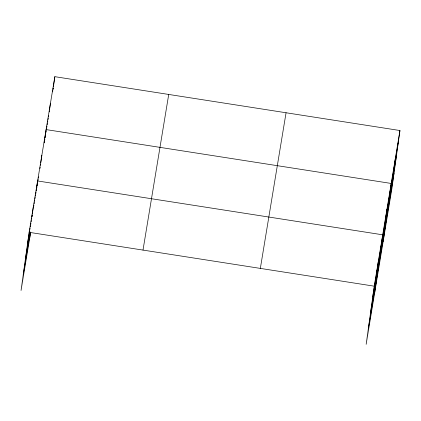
<?xml version="1.0" encoding="UTF-8"?>
<svg xmlns="http://www.w3.org/2000/svg" width="421" height="421" viewBox="0 0 421 421"><rect width="100%" height="100%" fill="white"/><g stroke="black" fill="none" stroke-linecap="round" stroke-linejoin="round"><path stroke-width="0.63" d="M399.95 130.531L374.227 286.175L366.154 344.32L391.883 188.682L399.95 130.531L54.846 76.68L29.117 232.318L21.05 290.469L30.707 232.045M31.975 216.657L32.233 214.778M32.406 213.526L33.364 206.637M29.538 239.107L30.496 232.208M36.39 189.724L36.217 190.976L36.448 189.676M36.564 188.471L37.606 180.956L382.715 234.813L374.648 292.958M40.463 165.295L40.637 164.043M40.811 162.79L41.853 155.275M44.273 142.745L44.447 141.493M44.794 138.988L44.621 140.24L44.831 138.946M44.968 137.735L46.099 129.594L391.204 183.451L383.136 241.601M49.252 111.902L49.425 110.649M49.599 109.397L50.473 103.134M53.104 89.205L53.278 87.947L53.046 89.257M53.451 86.694L54.846 76.68M376.995 271.135L378.468 260.494M385.483 219.773L386.957 209.132M394.098 167.637L395.577 156.991M27.644 242.964L29.659 230.766M29.87 229.482L30.08 228.198M30.296 226.914L30.507 225.63M30.717 224.346L30.933 223.062M31.143 221.778L31.354 220.493M31.57 219.209L31.78 217.925M31.991 216.641L32.206 215.357M33.691 206.369L33.901 205.085M34.117 203.801L34.327 202.517M34.538 201.233L34.754 199.949M34.964 198.665L35.175 197.381M35.39 196.097L35.601 194.812M35.811 193.528L36.027 192.244M36.664 188.392L36.874 187.108M37.085 185.824L37.301 184.54M37.511 183.256L37.722 181.972M37.937 180.688L38.148 179.404M38.358 178.12L38.574 176.836M39.953 168.489L40.163 167.205M44.194 142.808L44.41 141.524M45.047 137.656L45.258 136.367M45.473 135.078L45.689 133.783M45.9 132.494L46.115 131.205M46.326 129.915L46.542 128.621M46.752 127.331L46.968 126.042M47.178 124.753L47.394 123.458M47.605 122.169L47.82 120.88M48.031 119.59L48.247 118.296M48.462 117.006L48.673 115.717M52.62 91.836L52.836 90.547M25.465 258.641L29.712 232.96M23.223 274.792L30.228 232.418M143.003 250.09L168.726 94.451M260.341 268.403L286.064 112.76M372.748 296.816L398.471 141.177M370.575 312.493L396.298 156.854M368.333 328.643L394.056 173.005M29.117 232.318L374.227 286.175"/></g></svg>
